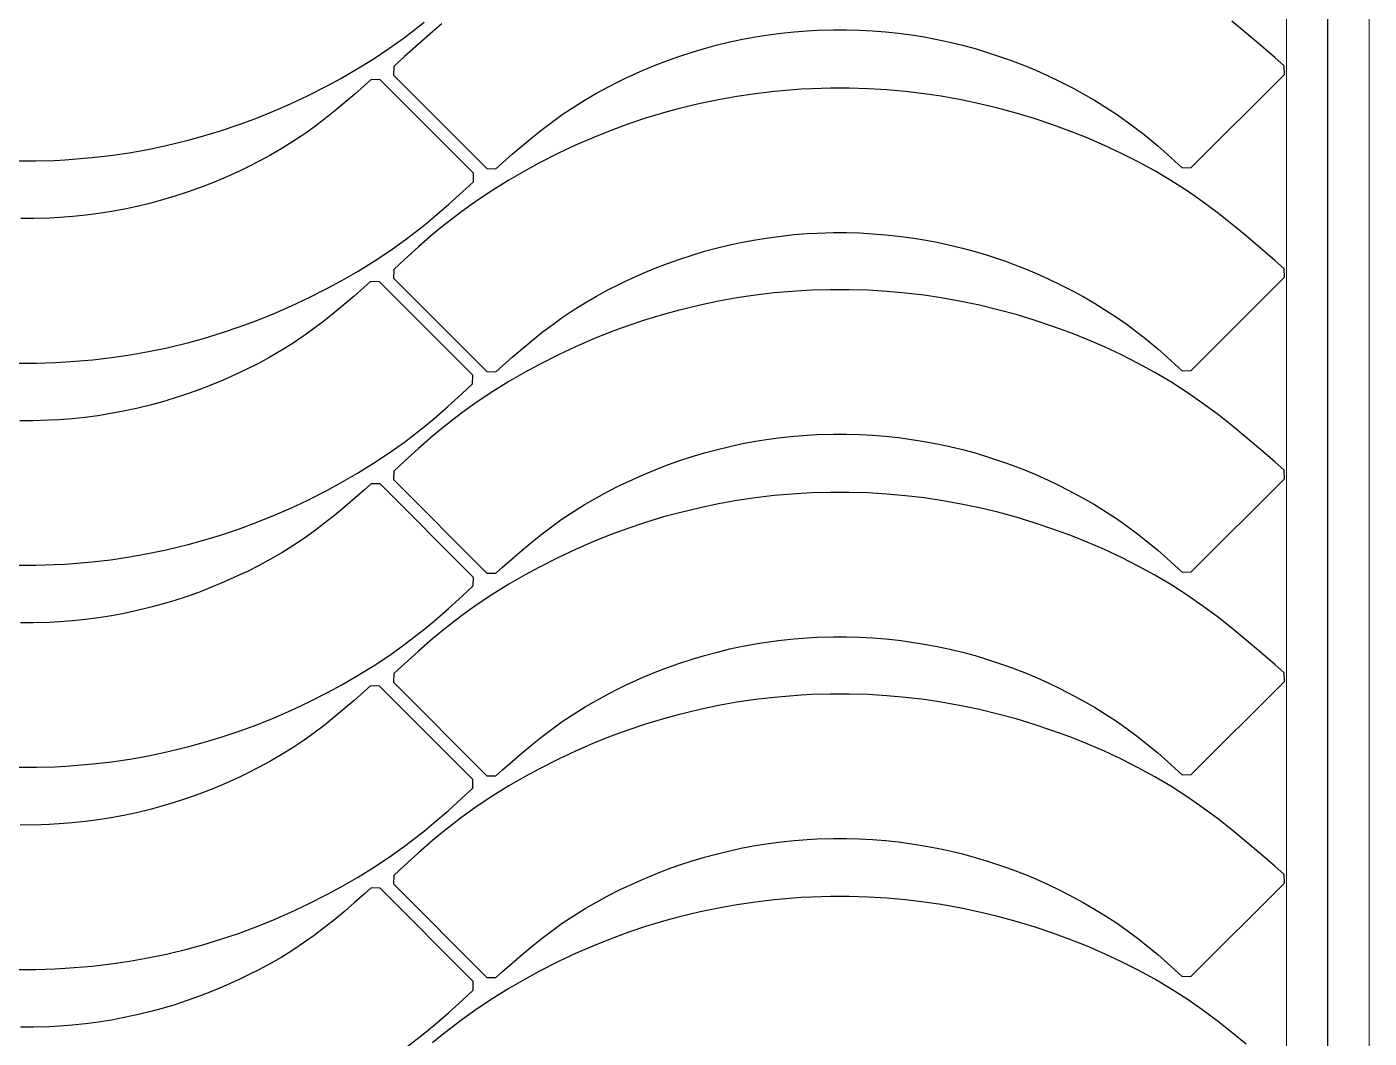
# Model space of a CAD drawing. Header units: millimetres. Extents: x -10628 to 24720, y -21829 to 4032.
# Drawn here: x 7298 to 7949, y 67 to 557 of the extents above; entities that cross this region are included whole.
import ezdxf
from ezdxf.enums import TextEntityAlignment as Align
from ezdxf.lldxf.tags import DXFTag

# ---------------------------------------------------------------- set-up
doc = ezdxf.new("R2010")
doc.units = ezdxf.units.MM
doc.layers.add('layer khung van cnc', color=7, linetype='Continuous', lineweight=25, true_color=0xfbf59b)
doc.layers.add('layer mau', color=7, linetype='Continuous')
doc.styles.add('Text Dim', font='arial.ttf')
tags = doc.linetypes.add('KVVIENMAY', pattern='A,46.311228,-10.280676,["KV VIỀN MÁY",Text Dim,S=10.028098,R=0,X=0,Y=-4.346144],-100.988212', length=157.580116).pattern_tags.tags
tags[6] = DXFTag(74, 10)

# ---------------------------------------------------------------- blocks, each defined once
blk = doc.blocks.new('khung van cnc')
at = {"lineweight": 5}
blk.add_lwpolyline([(-193, -99.44), (-193, 2370.56), (-223, 2400.56), (-1463, 2400.56), (-1493, 2370.56), (-1493, -99.44)], close=True, dxfattribs=at)
at = {"color": 1, "linetype": 'KVVIENMAY'}
blk.add_lwpolyline([(-511.88, -84.44), (-213, -84.44), (-213, 2370.56), (-228, 2385.56), (-1458.01, 2385.56), (-1473, 2370.56), (-1473, -84.44), (-1172.83, -84.44)], dxfattribs=at)
at = {"lineweight": 5}
blk.add_lwpolyline([(-513.55, -69.44), (-233, -69.44), (-233, 2370.56), (-1453, 2370.56), (-1453, -69.44), (-1173, -69.44)], dxfattribs=at)
at = {"layer": 'layer mau'}
for tag, p in [('ÁGF', (-518, -155.91)), ('TENFILE', (-518, -268.86)), ('TENFILE', (-518, -381.81)), ('TENFILE', (-518, -494.76))]:
    blk.add_attdef(tag, text='', height=30, dxfattribs=at).set_placement(p, align=Align.MIDDLE_CENTER)

msp = doc.modelspace()

# ---------------------------------------------------------------- linework, layer by layer
for p, q in [((7889.42, 554.4), (7882.387, 560.178)), ((7481.138, 552.127), (7490.86, 559.646)), ((7494.862, 555.04), (7487.998, 549.074)), ((7499.402, 558.806), (7494.862, 555.04)), ((7651.456, 552.567), (7657.704, 553.558)), ((7657.704, 553.558), (7663.975, 554.383)), ((7663.975, 554.383), (7670.267, 555.042)), ((7670.267, 555.042), (7676.573, 555.535)), ((7676.573, 555.535), (7681.435, 555.801)), ((7681.435, 555.801), (7689.212, 556.022)), ((7689.212, 556.022), (7695.535, 556.016)), ((7695.535, 556.016), (7701.856, 555.844)), ((7701.856, 555.844), (7708.17, 555.506)), ((7708.17, 555.506), (7714.472, 555.003)), ((7714.472, 555.003), (7720.76, 554.334)), ((7720.76, 554.334), (7728.275, 553.313)), ((7728.275, 553.313), (7733.273, 552.5)), ((7896.368, 548.502), (7889.42, 554.4)), ((7466.132, 541.808), (7473.721, 546.848)), ((7473.721, 546.848), (7481.138, 552.127)), ((7487.998, 549.074), (7481.247, 542.972)), ((7620.751, 545.149), (7626.807, 546.959)), ((7626.807, 546.959), (7632.365, 548.467)), ((7632.365, 548.467), (7639.054, 550.092)), ((7639.054, 550.092), (7645.238, 551.412)), ((7645.238, 551.412), (7651.456, 552.567)), ((7733.273, 552.5), (7739.489, 551.336)), ((7739.489, 551.336), (7745.673, 550.009)), ((7745.673, 550.009), (7751.819, 548.519)), ((7751.819, 548.519), (7757.923, 546.868)), ((7757.923, 546.868), (7763.98, 545.056)), ((7903.258, 542.524), (7896.368, 548.502)), ((7458.383, 537.005), (7466.132, 541.808)), ((7481.247, 542.972), (7476.042, 538.138)), ((7602.892, 538.782), (7608.791, 541.057)), ((7608.791, 541.057), (7614.745, 543.181)), ((7614.745, 543.181), (7620.751, 545.149)), ((7763.98, 545.056), (7772.703, 542.133)), ((7772.703, 542.133), (7775.933, 540.954)), ((7775.933, 540.954), (7781.821, 538.666)), ((7907.865, 538.484), (7903.258, 542.524)), ((7450.49, 532.435), (7458.383, 537.005)), ((7476.042, 538.138), (7475.964, 533.974)), ((7475.964, 533.974), (7521.189, 488.687)), ((7588.829, 532.647), (7597.051, 536.356)), ((7597.051, 536.356), (7602.892, 538.782)), ((7781.821, 538.666), (7787.647, 536.225)), ((7787.647, 536.225), (7793.41, 533.634)), ((7862.744, 489.194), (7907.997, 534.387)), ((7907.997, 534.387), (7907.865, 538.484)), ((7434.322, 523.984), (7443.858, 528.827)), ((7443.858, 528.827), (7450.49, 532.435)), ((7461.951, 529.015), (7457.188, 524.849)), ((7465.172, 531.908), (7461.951, 529.015)), ((7469.524, 531.79), (7465.172, 531.908)), ((7514.749, 486.503), (7469.524, 531.79)), ((7574.346, 525.199), (7579.909, 528.21)), ((7579.909, 528.21), (7585.555, 531.07)), ((7585.555, 531.07), (7588.829, 532.647)), ((7678.705, 527.4), (7673.58, 527.134)), ((7687.818, 527.662), (7678.705, 527.4)), ((7696.935, 527.658), (7687.818, 527.662)), ((7706.048, 527.387), (7696.935, 527.658)), ((7715.147, 526.847), (7706.048, 527.387)), ((7793.41, 533.634), (7799.105, 530.895)), ((7799.105, 530.895), (7806.079, 527.297)), ((7806.079, 527.297), (7810.289, 524.989)), ((7426.066, 520.107), (7434.322, 523.984)), ((7452.388, 520.732), (7447.533, 516.691)), ((7457.188, 524.849), (7452.388, 520.732)), ((7563.51, 518.703), (7568.876, 522.032)), ((7568.876, 522.032), (7574.346, 525.199)), ((7633.495, 522.093), (7624.578, 520.237)), ((7642.465, 523.686), (7633.495, 522.093)), ((7651.478, 525.013), (7642.465, 523.686)), ((7660.528, 526.074), (7651.478, 525.013)), ((7673.58, 527.134), (7660.528, 526.074)), ((7724.226, 526.039), (7715.147, 526.847)), ((7733.274, 524.963), (7724.226, 526.039)), ((7741.425, 523.758), (7733.274, 524.963)), ((7751.245, 522.004), (7741.425, 523.758)), ((7760.155, 520.125), (7751.245, 522.004)), ((7810.289, 524.989), (7815.767, 521.823)), ((7815.767, 521.823), (7821.158, 518.512)), ((7409.245, 513.068), (7417.705, 516.466)), ((7417.705, 516.466), (7426.066, 520.107)), ((7447.533, 516.691), (7442.605, 512.75)), ((7553.128, 511.542), (7557.799, 514.89)), ((7557.799, 514.89), (7563.51, 518.703)), ((7606.927, 515.731), (7598.208, 513.086)), ((7613.935, 517.654), (7606.927, 515.731)), ((7624.578, 520.237), (7613.935, 517.654)), ((7769.007, 517.987), (7760.155, 520.125)), ((7777.796, 515.593), (7769.007, 517.987)), ((7786.518, 512.949), (7777.796, 515.593)), ((7821.158, 518.512), (7826.453, 515.055)), ((7826.453, 515.055), (7831.642, 511.447)), ((7392.054, 507.017), (7400.693, 509.917)), ((7400.693, 509.917), (7409.245, 513.068)), ((7437.585, 508.935), (7432.914, 505.588)), ((7442.605, 512.75), (7437.585, 508.935)), ((7543.18, 503.786), (7548.108, 507.727)), ((7548.108, 507.727), (7553.128, 511.542)), ((7589.569, 510.186), (7581.016, 507.035)), ((7598.208, 513.086), (7589.569, 510.186)), ((7795.166, 510.058), (7786.518, 512.949)), ((7804.322, 506.701), (7795.166, 510.058)), ((7831.642, 511.447), (7836.717, 507.688)), ((7836.717, 507.688), (7839.942, 505.167)), ((7365.684, 499.866), (7376.327, 502.449)), ((7376.327, 502.449), (7383.335, 504.372)), ((7383.335, 504.372), (7392.054, 507.017)), ((7427.203, 501.774), (7421.837, 498.445)), ((7432.914, 505.588), (7427.203, 501.774)), ((7538.325, 499.745), (7543.18, 503.786)), ((7572.556, 503.636), (7564.195, 499.996)), ((7581.016, 507.035), (7572.556, 503.636)), ((7812.22, 503.553), (7804.322, 506.701)), ((7820.606, 499.939), (7812.22, 503.553)), ((7839.942, 505.167), (7846.502, 499.716)), ((7329.734, 494.029), (7338.784, 495.09)), ((7338.784, 495.09), (7347.797, 496.417)), ((7347.797, 496.417), (7356.766, 498.01)), ((7356.766, 498.01), (7365.684, 499.866)), ((7416.367, 495.278), (7410.804, 492.267)), ((7421.837, 498.445), (7416.367, 495.278)), ((7528.762, 491.462), (7533.525, 495.629)), ((7533.525, 495.629), (7538.325, 499.745)), ((7555.94, 496.119), (7546.404, 491.276)), ((7564.195, 499.996), (7555.94, 496.119)), ((7828.877, 496.078), (7820.606, 499.939)), ((7837.017, 491.963), (7828.877, 496.078)), ((7846.502, 499.716), (7851.247, 495.551)), ((7851.247, 495.551), (7858.396, 489.087)), ((7293.327, 492.445), (7302.444, 492.441)), ((7302.444, 492.441), (7311.556, 492.703)), ((7311.556, 492.703), (7316.682, 492.969)), ((7316.682, 492.969), (7329.734, 494.029)), ((7405.158, 489.407), (7401.884, 487.831)), ((7410.804, 492.267), (7405.158, 489.407)), ((7521.189, 488.687), (7525.541, 488.569)), ((7525.541, 488.569), (7528.762, 491.462)), ((7546.404, 491.276), (7539.772, 487.668)), ((7845.01, 487.589), (7837.017, 491.963)), ((7858.396, 489.087), (7862.744, 489.194)), ((7387.821, 481.696), (7381.922, 479.42)), ((7393.662, 484.121), (7387.821, 481.696)), ((7401.884, 487.831), (7393.662, 484.121)), ((7509.467, 477.505), (7514.671, 482.339)), ((7514.671, 482.339), (7514.749, 486.503)), ((7531.878, 483.098), (7524.13, 478.295)), ((7539.772, 487.668), (7531.878, 483.098)), ((7852.84, 482.951), (7845.01, 487.589)), ((7861.212, 477.559), (7852.84, 482.951)), ((7369.962, 475.328), (7363.906, 473.519)), ((7375.968, 477.297), (7369.962, 475.328)), ((7381.922, 479.42), (7375.968, 477.297)), ((7502.715, 471.404), (7509.467, 477.505)), ((7524.13, 478.295), (7516.541, 473.255)), ((7867.951, 472.864), (7861.212, 477.559)), ((7345.475, 469.065), (7339.257, 467.91)), ((7351.659, 470.386), (7345.475, 469.065)), ((7358.348, 472.01), (7351.659, 470.386)), ((7363.906, 473.519), (7358.348, 472.01)), ((7495.851, 465.438), (7502.715, 471.404)), ((7516.541, 473.255), (7509.124, 467.976)), ((7875.24, 467.446), (7867.951, 472.864)), ((7301.501, 464.455), (7295.178, 464.461)), ((7309.278, 464.676), (7301.501, 464.455)), ((7314.14, 464.942), (7309.278, 464.676)), ((7320.446, 465.436), (7314.14, 464.942)), ((7326.738, 466.095), (7320.446, 465.436)), ((7333.01, 466.92), (7326.738, 466.095)), ((7339.257, 467.91), (7333.01, 466.92)), ((7491.311, 461.671), (7495.851, 465.438)), ((7509.124, 467.976), (7499.402, 460.457)), ((7882.387, 461.828), (7875.24, 467.446)), ((7481.589, 454.152), (7491.311, 461.671)), ((7494.862, 456.691), (7487.998, 450.724)), ((7499.402, 460.457), (7494.862, 456.691)), ((7657.704, 455.208), (7663.975, 456.033)), ((7663.975, 456.033), (7670.267, 456.693)), ((7670.267, 456.693), (7676.573, 457.186)), ((7676.573, 457.186), (7681.435, 457.452)), ((7681.435, 457.452), (7689.212, 457.673)), ((7689.212, 457.673), (7695.535, 457.667)), ((7695.535, 457.667), (7701.856, 457.495)), ((7701.856, 457.495), (7708.17, 457.157)), ((7708.17, 457.157), (7714.472, 456.654)), ((7714.472, 456.654), (7720.76, 455.985)), ((7720.76, 455.985), (7728.275, 454.964)), ((7889.42, 456.05), (7882.387, 461.828)), ((7896.368, 450.153), (7889.42, 456.05)), ((7474.173, 448.873), (7481.589, 454.152)), ((7487.998, 450.724), (7481.247, 444.623)), ((7626.807, 448.61), (7632.365, 450.118)), ((7632.365, 450.118), (7639.054, 451.743)), ((7639.054, 451.743), (7645.238, 453.063)), ((7645.238, 453.063), (7651.456, 454.218)), ((7651.456, 454.218), (7657.704, 455.208)), ((7728.275, 454.964), (7733.273, 454.151)), ((7733.273, 454.151), (7739.489, 452.987)), ((7739.489, 452.987), (7745.673, 451.66)), ((7745.673, 451.66), (7751.819, 450.17)), ((7751.819, 450.17), (7757.923, 448.519)), ((7903.258, 444.175), (7896.368, 450.153)), ((7458.835, 439.03), (7466.583, 443.833)), ((7466.583, 443.833), (7474.173, 448.873)), ((7481.247, 444.623), (7476.042, 439.789)), ((7602.892, 440.432), (7608.791, 442.708)), ((7608.791, 442.708), (7614.745, 444.832)), ((7614.745, 444.832), (7620.751, 446.8)), ((7620.751, 446.8), (7626.807, 448.61)), ((7757.923, 448.519), (7763.98, 446.707)), ((7763.98, 446.707), (7772.703, 443.784)), ((7772.703, 443.784), (7775.933, 442.604)), ((7775.933, 442.604), (7781.821, 440.317)), ((7907.865, 440.135), (7903.258, 444.175)), ((7450.941, 434.46), (7458.835, 439.03)), ((7476.042, 439.789), (7475.964, 435.625)), ((7588.829, 434.297), (7597.051, 438.007)), ((7597.051, 438.007), (7602.892, 440.432)), ((7781.821, 440.317), (7787.647, 437.876)), ((7787.647, 437.876), (7793.41, 435.285)), ((7907.997, 436.037), (7907.865, 440.135)), ((7434.773, 426.009), (7444.309, 430.852)), ((7444.309, 430.852), (7450.941, 434.46)), ((7461.579, 431.039), (7456.815, 426.873)), ((7464.8, 433.932), (7461.579, 431.039)), ((7469.151, 433.814), (7464.8, 433.932)), ((7514.376, 388.527), (7469.151, 433.814)), ((7475.964, 435.625), (7521.189, 390.338)), ((7574.346, 426.85), (7579.909, 429.861)), ((7579.909, 429.861), (7585.555, 432.721)), ((7585.555, 432.721), (7588.829, 434.297)), ((7678.705, 429.733), (7673.58, 429.467)), ((7687.818, 429.996), (7678.705, 429.733)), ((7696.935, 429.991), (7687.818, 429.996)), ((7706.048, 429.72), (7696.935, 429.991)), ((7715.147, 429.18), (7706.048, 429.72)), ((7793.41, 435.285), (7799.105, 432.546)), ((7799.105, 432.546), (7806.079, 428.947)), ((7862.744, 390.845), (7907.997, 436.037)), ((7426.518, 422.132), (7434.773, 426.009)), ((7456.815, 426.873), (7452.015, 422.756)), ((7563.51, 420.354), (7568.876, 423.683)), ((7568.876, 423.683), (7574.346, 426.85)), ((7633.495, 424.427), (7624.578, 422.57)), ((7642.465, 426.019), (7633.495, 424.427)), ((7651.478, 427.346), (7642.465, 426.019)), ((7660.528, 428.407), (7651.478, 427.346)), ((7673.58, 429.467), (7660.528, 428.407)), ((7724.226, 428.372), (7715.147, 429.18)), ((7733.274, 427.296), (7724.226, 428.372)), ((7741.425, 426.091), (7733.274, 427.296)), ((7751.245, 424.337), (7741.425, 426.091)), ((7760.155, 422.459), (7751.245, 424.337)), ((7806.079, 428.947), (7810.289, 426.639)), ((7810.289, 426.639), (7815.767, 423.474)), ((7815.767, 423.474), (7821.158, 420.163)), ((7409.697, 415.094), (7418.157, 418.492)), ((7418.157, 418.492), (7426.518, 422.132)), ((7447.16, 418.715), (7442.232, 414.774)), ((7452.015, 422.756), (7447.16, 418.715)), ((7553.128, 413.193), (7557.799, 416.54)), ((7557.799, 416.54), (7563.51, 420.354)), ((7606.927, 418.064), (7598.208, 415.419)), ((7613.935, 419.987), (7606.927, 418.064)), ((7624.578, 422.57), (7613.935, 419.987)), ((7769.007, 420.32), (7760.155, 422.459)), ((7777.796, 417.927), (7769.007, 420.32)), ((7786.518, 415.282), (7777.796, 417.927)), ((7821.158, 420.163), (7826.453, 416.706)), ((7826.453, 416.706), (7831.642, 413.098)), ((7392.505, 409.042), (7401.144, 411.942)), ((7401.144, 411.942), (7409.697, 415.094)), ((7437.212, 410.959), (7432.541, 407.612)), ((7442.232, 414.774), (7437.212, 410.959)), ((7548.108, 409.378), (7553.128, 413.193)), ((7589.569, 412.519), (7581.016, 409.368)), ((7598.208, 415.419), (7589.569, 412.519)), ((7795.166, 412.391), (7786.518, 415.282)), ((7804.322, 409.034), (7795.166, 412.391)), ((7831.642, 413.098), (7836.717, 409.338)), ((7366.135, 401.892), (7376.778, 404.474)), ((7376.778, 404.474), (7383.786, 406.397)), ((7383.786, 406.397), (7392.505, 409.042)), ((7426.831, 403.798), (7421.464, 400.469)), ((7432.541, 407.612), (7426.831, 403.798)), ((7538.325, 401.396), (7543.18, 405.437)), ((7543.18, 405.437), (7548.108, 409.378)), ((7572.556, 405.97), (7564.195, 402.329)), ((7581.016, 409.368), (7572.556, 405.97)), ((7812.22, 405.886), (7804.322, 409.034)), ((7820.606, 402.273), (7812.22, 405.886)), ((7836.717, 409.338), (7839.942, 406.818)), ((7839.942, 406.818), (7846.502, 401.367)), ((7330.186, 396.054), (7339.235, 397.116)), ((7339.235, 397.116), (7348.248, 398.443)), ((7348.248, 398.443), (7357.218, 400.035)), ((7357.218, 400.035), (7366.135, 401.892)), ((7415.994, 397.302), (7410.431, 394.291)), ((7421.464, 400.469), (7415.994, 397.302)), ((7528.762, 393.113), (7533.525, 397.28)), ((7533.525, 397.28), (7538.325, 401.396)), ((7555.94, 398.452), (7546.404, 393.609)), ((7564.195, 402.329), (7555.94, 398.452)), ((7828.877, 398.411), (7820.606, 402.273)), ((7837.017, 394.296), (7828.877, 398.411)), ((7846.502, 401.367), (7851.247, 397.202)), ((7851.247, 397.202), (7858.396, 390.737)), ((7293.778, 394.47), (7302.895, 394.466)), ((7302.895, 394.466), (7312.008, 394.729)), ((7312.008, 394.729), (7317.133, 394.994)), ((7317.133, 394.994), (7330.186, 396.054)), ((7404.786, 391.431), (7401.511, 389.855)), ((7410.431, 394.291), (7404.786, 391.431)), ((7525.541, 390.22), (7528.762, 393.113)), ((7546.404, 393.609), (7539.772, 390.001)), ((7845.01, 389.922), (7837.017, 394.296)), ((7858.396, 390.737), (7862.744, 390.845)), ((7393.289, 386.145), (7387.448, 383.72)), ((7401.511, 389.855), (7393.289, 386.145)), ((7509.094, 379.529), (7514.298, 384.363)), ((7514.298, 384.363), (7514.376, 388.527)), ((7521.189, 390.338), (7525.541, 390.22)), ((7531.878, 385.431), (7524.13, 380.628)), ((7539.772, 390.001), (7531.878, 385.431)), ((7852.84, 385.284), (7845.01, 389.922)), ((7861.212, 379.892), (7852.84, 385.284)), ((7375.596, 379.321), (7369.589, 377.352)), ((7381.55, 381.444), (7375.596, 379.321)), ((7387.448, 383.72), (7381.55, 381.444)), ((7502.343, 373.428), (7509.094, 379.529)), ((7524.13, 380.628), (7516.541, 375.588)), ((7867.951, 375.197), (7861.212, 379.892)), ((7345.102, 371.089), (7338.884, 369.934)), ((7351.286, 372.409), (7345.102, 371.089)), ((7357.975, 374.034), (7351.286, 372.409)), ((7363.534, 375.543), (7357.975, 374.034)), ((7369.589, 377.352), (7363.534, 375.543)), ((7495.479, 367.462), (7502.343, 373.428)), ((7516.541, 375.588), (7509.124, 370.309)), ((7875.24, 369.779), (7867.951, 375.197)), ((7301.129, 366.479), (7294.805, 366.485)), ((7308.905, 366.7), (7301.129, 366.479)), ((7313.767, 366.966), (7308.905, 366.7)), ((7320.074, 367.46), (7313.767, 366.966)), ((7326.365, 368.119), (7320.074, 367.46)), ((7332.637, 368.944), (7326.365, 368.119)), ((7338.884, 369.934), (7332.637, 368.944)), ((7490.938, 363.695), (7495.479, 367.462)), ((7509.124, 370.309), (7499.402, 362.79)), ((7882.387, 364.161), (7875.24, 369.779)), ((7481.217, 356.176), (7490.938, 363.695)), ((7494.862, 359.024), (7487.998, 353.057)), ((7499.402, 362.79), (7494.862, 359.024)), ((7657.704, 357.542), (7663.975, 358.366)), ((7663.975, 358.366), (7670.267, 359.026)), ((7670.267, 359.026), (7676.573, 359.519)), ((7676.573, 359.519), (7681.435, 359.785)), ((7681.435, 359.785), (7689.212, 360.006)), ((7689.212, 360.006), (7695.535, 360)), ((7695.535, 360), (7701.856, 359.828)), ((7701.856, 359.828), (7708.17, 359.49)), ((7708.17, 359.49), (7714.472, 358.987)), ((7714.472, 358.987), (7720.76, 358.318)), ((7720.76, 358.318), (7728.275, 357.297)), ((7889.42, 358.384), (7882.387, 364.161)), ((7896.368, 352.486), (7889.42, 358.384)), ((7473.8, 350.897), (7481.217, 356.176)), ((7487.998, 353.057), (7481.247, 346.956)), ((7626.807, 350.943), (7632.365, 352.451)), ((7632.365, 352.451), (7639.054, 354.076)), ((7639.054, 354.076), (7645.238, 355.396)), ((7645.238, 355.396), (7651.456, 356.551)), ((7651.456, 356.551), (7657.704, 357.542)), ((7728.275, 357.297), (7733.273, 356.484)), ((7733.273, 356.484), (7739.489, 355.32)), ((7739.489, 355.32), (7745.673, 353.993)), ((7745.673, 353.993), (7751.819, 352.503)), ((7751.819, 352.503), (7757.923, 350.852)), ((7903.258, 346.508), (7896.368, 352.486)), ((7458.462, 341.054), (7466.21, 345.857)), ((7466.21, 345.857), (7473.8, 350.897)), ((7481.247, 346.956), (7476.042, 342.122)), ((7602.892, 342.765), (7608.791, 345.041)), ((7608.791, 345.041), (7614.745, 347.165)), ((7614.745, 347.165), (7620.751, 349.133)), ((7620.751, 349.133), (7626.807, 350.943)), ((7757.923, 350.852), (7763.98, 349.04)), ((7763.98, 349.04), (7772.703, 346.117)), ((7772.703, 346.117), (7775.933, 344.938)), ((7907.865, 342.468), (7903.258, 346.508)), ((7450.569, 336.484), (7458.462, 341.054)), ((7476.042, 342.122), (7475.964, 337.958)), ((7588.829, 336.63), (7597.051, 340.34)), ((7597.051, 340.34), (7602.892, 342.765)), ((7775.933, 344.938), (7781.821, 342.65)), ((7781.821, 342.65), (7787.647, 340.209)), ((7787.647, 340.209), (7793.41, 337.618)), ((7907.997, 338.37), (7907.865, 342.468)), ((7434.401, 328.033), (7443.937, 332.876)), ((7443.937, 332.876), (7450.569, 336.484)), ((7461.886, 333.064), (7457.123, 328.898)), ((7465.107, 335.957), (7461.886, 333.064)), ((7469.459, 335.839), (7465.107, 335.957)), ((7514.684, 290.552), (7469.459, 335.839)), ((7475.964, 337.958), (7521.189, 292.671)), ((7574.346, 329.183), (7579.909, 332.194)), ((7579.909, 332.194), (7585.555, 335.054)), ((7585.555, 335.054), (7588.829, 336.63)), ((7793.41, 337.618), (7799.105, 334.879)), ((7799.105, 334.879), (7806.079, 331.28)), ((7862.744, 293.178), (7907.997, 338.37)), ((7426.145, 324.156), (7434.401, 328.033)), ((7457.123, 328.898), (7452.323, 324.781)), ((7563.51, 322.687), (7568.876, 326.016)), ((7568.876, 326.016), (7574.346, 329.183)), ((7633.495, 326.196), (7624.578, 324.34)), ((7642.465, 327.788), (7633.495, 326.196)), ((7651.478, 329.116), (7642.465, 327.788)), ((7660.528, 330.177), (7651.478, 329.116)), ((7673.58, 331.237), (7660.528, 330.177)), ((7678.705, 331.502), (7673.58, 331.237)), ((7687.818, 331.765), (7678.705, 331.502)), ((7696.935, 331.761), (7687.818, 331.765)), ((7706.048, 331.49), (7696.935, 331.761)), ((7715.147, 330.95), (7706.048, 331.49)), ((7724.226, 330.142), (7715.147, 330.95)), ((7733.274, 329.066), (7724.226, 330.142)), ((7741.425, 327.861), (7733.274, 329.066)), ((7751.245, 326.107), (7741.425, 327.861)), ((7760.155, 324.228), (7751.245, 326.107)), ((7806.079, 331.28), (7810.289, 328.973)), ((7810.289, 328.973), (7815.767, 325.807)), ((7815.767, 325.807), (7821.158, 322.496)), ((7409.324, 317.118), (7417.784, 320.516)), ((7417.784, 320.516), (7426.145, 324.156)), ((7447.468, 320.74), (7442.54, 316.799)), ((7452.323, 324.781), (7447.468, 320.74)), ((7557.799, 318.874), (7563.51, 322.687)), ((7606.927, 319.834), (7598.208, 317.189)), ((7613.935, 321.757), (7606.927, 319.834)), ((7624.578, 324.34), (7613.935, 321.757)), ((7769.007, 322.09), (7760.155, 324.228)), ((7777.796, 319.696), (7769.007, 322.09)), ((7786.518, 317.052), (7777.796, 319.696)), ((7821.158, 322.496), (7826.453, 319.039)), ((7826.453, 319.039), (7831.642, 315.431)), ((7392.132, 311.066), (7400.771, 313.966)), ((7400.771, 313.966), (7409.324, 317.118)), ((7437.52, 312.984), (7432.849, 309.637)), ((7442.54, 316.799), (7437.52, 312.984)), ((7548.108, 311.711), (7553.128, 315.526)), ((7553.128, 315.526), (7557.799, 318.874)), ((7589.569, 314.289), (7581.016, 311.137)), ((7598.208, 317.189), (7589.569, 314.289)), ((7795.166, 314.161), (7786.518, 317.052)), ((7804.322, 310.804), (7795.166, 314.161)), ((7831.642, 315.431), (7836.717, 311.671)), ((7365.763, 303.916), (7376.406, 306.498)), ((7376.406, 306.498), (7383.414, 308.421)), ((7383.414, 308.421), (7392.132, 311.066)), ((7432.849, 309.637), (7427.138, 305.823)), ((7538.325, 303.729), (7543.18, 307.77)), ((7543.18, 307.77), (7548.108, 311.711)), ((7572.556, 307.739), (7564.195, 304.099)), ((7581.016, 311.137), (7572.556, 307.739)), ((7812.22, 307.656), (7804.322, 310.804)), ((7820.606, 304.042), (7812.22, 307.656)), ((7836.717, 311.671), (7839.942, 309.151)), ((7839.942, 309.151), (7846.502, 303.7)), ((7338.862, 299.14), (7347.876, 300.467)), ((7347.876, 300.467), (7356.845, 302.059)), ((7356.845, 302.059), (7365.763, 303.916)), ((7421.772, 302.494), (7416.302, 299.327)), ((7427.138, 305.823), (7421.772, 302.494)), ((7528.762, 295.446), (7533.525, 299.613)), ((7533.525, 299.613), (7538.325, 303.729)), ((7555.94, 300.222), (7546.404, 295.379)), ((7564.195, 304.099), (7555.94, 300.222)), ((7828.877, 300.181), (7820.606, 304.042)), ((7837.017, 296.066), (7828.877, 300.181)), ((7846.502, 303.7), (7851.247, 299.535)), ((7851.247, 299.535), (7858.396, 293.071)), ((7293.405, 296.494), (7302.522, 296.49)), ((7302.522, 296.49), (7311.635, 296.753)), ((7311.635, 296.753), (7316.761, 297.018)), ((7316.761, 297.018), (7329.813, 298.078)), ((7329.813, 298.078), (7338.862, 299.14)), ((7405.094, 293.456), (7401.819, 291.88)), ((7410.739, 296.316), (7405.094, 293.456)), ((7416.302, 299.327), (7410.739, 296.316)), ((7525.541, 292.553), (7528.762, 295.446)), ((7546.404, 295.379), (7539.772, 291.771)), ((7845.01, 291.692), (7837.017, 296.066)), ((7858.396, 293.071), (7862.744, 293.178)), ((7393.597, 288.17), (7387.756, 285.745)), ((7401.819, 291.88), (7393.597, 288.17)), ((7509.402, 281.554), (7514.606, 286.388)), ((7514.606, 286.388), (7514.684, 290.552)), ((7521.189, 292.671), (7525.541, 292.553)), ((7531.878, 287.201), (7524.13, 282.398)), ((7539.772, 291.771), (7531.878, 287.201)), ((7852.84, 287.054), (7845.01, 291.692)), ((7861.212, 281.661), (7852.84, 287.054)), ((7375.903, 281.346), (7369.897, 279.377)), ((7381.857, 283.469), (7375.903, 281.346)), ((7387.756, 285.745), (7381.857, 283.469)), ((7502.65, 275.453), (7509.402, 281.554)), ((7524.13, 282.398), (7516.541, 277.358)), ((7867.951, 276.967), (7861.212, 281.661)), ((7351.594, 274.434), (7345.41, 273.114)), ((7358.283, 276.059), (7351.594, 274.434)), ((7363.841, 277.568), (7358.283, 276.059)), ((7369.897, 279.377), (7363.841, 277.568)), ((7495.786, 269.487), (7502.65, 275.453)), ((7516.541, 277.358), (7509.124, 272.079)), ((7875.24, 271.549), (7867.951, 276.967)), ((7301.436, 268.504), (7295.113, 268.51)), ((7309.213, 268.725), (7301.436, 268.504)), ((7314.075, 268.991), (7309.213, 268.725)), ((7320.381, 269.485), (7314.075, 268.991)), ((7326.673, 270.144), (7320.381, 269.485)), ((7332.945, 270.969), (7326.673, 270.144)), ((7339.192, 271.959), (7332.945, 270.969)), ((7345.41, 273.114), (7339.192, 271.959)), ((7491.246, 265.72), (7495.786, 269.487)), ((7509.124, 272.079), (7499.402, 264.56)), ((7882.387, 265.931), (7875.24, 271.549)), ((7481.524, 258.201), (7491.246, 265.72)), ((7494.862, 260.793), (7487.998, 254.827)), ((7499.402, 264.56), (7494.862, 260.793)), ((7663.975, 260.136), (7670.267, 260.795)), ((7670.267, 260.795), (7676.573, 261.289)), ((7676.573, 261.289), (7681.435, 261.555)), ((7681.435, 261.555), (7689.212, 261.776)), ((7689.212, 261.776), (7695.535, 261.77)), ((7695.535, 261.77), (7701.856, 261.598)), ((7701.856, 261.598), (7708.17, 261.26)), ((7708.17, 261.26), (7714.472, 260.757)), ((7714.472, 260.757), (7720.76, 260.087)), ((7889.42, 260.153), (7882.387, 265.931)), ((7474.108, 252.922), (7481.524, 258.201)), ((7487.998, 254.827), (7481.247, 248.726)), ((7626.807, 252.713), (7632.365, 254.221)), ((7632.365, 254.221), (7639.054, 255.846)), ((7639.054, 255.846), (7645.238, 257.166)), ((7645.238, 257.166), (7651.456, 258.321)), ((7651.456, 258.321), (7657.704, 259.311)), ((7657.704, 259.311), (7663.975, 260.136)), ((7720.76, 260.087), (7728.275, 259.067)), ((7728.275, 259.067), (7733.273, 258.254)), ((7733.273, 258.254), (7739.489, 257.09)), ((7739.489, 257.09), (7745.673, 255.763)), ((7745.673, 255.763), (7751.819, 254.273)), ((7751.819, 254.273), (7757.923, 252.622)), ((7896.368, 254.256), (7889.42, 260.153)), ((7903.258, 248.278), (7896.368, 254.256)), ((7458.77, 243.079), (7466.518, 247.882)), ((7466.518, 247.882), (7474.108, 252.922)), ((7481.247, 248.726), (7476.042, 243.892)), ((7608.791, 246.811), (7614.745, 248.935)), ((7614.745, 248.935), (7620.751, 250.903)), ((7620.751, 250.903), (7626.807, 252.713)), ((7757.923, 252.622), (7763.98, 250.81)), ((7763.98, 250.81), (7772.703, 247.887)), ((7772.703, 247.887), (7775.933, 246.707)), ((7907.865, 244.238), (7903.258, 248.278)), ((7450.876, 238.509), (7458.77, 243.079)), ((7476.042, 243.892), (7475.964, 239.728)), ((7588.829, 238.4), (7597.051, 242.11)), ((7597.051, 242.11), (7602.892, 244.535)), ((7602.892, 244.535), (7608.791, 246.811)), ((7775.933, 246.707), (7781.821, 244.42)), ((7781.821, 244.42), (7787.647, 241.979)), ((7787.647, 241.979), (7793.41, 239.387)), ((7907.997, 240.14), (7907.865, 244.238)), ((7434.708, 230.058), (7444.244, 234.901)), ((7444.244, 234.901), (7450.876, 238.509)), ((7461.632, 235.088), (7456.869, 230.922)), ((7464.853, 237.981), (7461.632, 235.088)), ((7469.205, 237.864), (7464.853, 237.981)), ((7514.43, 192.577), (7469.205, 237.864)), ((7475.964, 239.728), (7521.189, 194.441)), ((7579.909, 233.964), (7585.555, 236.824)), ((7585.555, 236.824), (7588.829, 238.4)), ((7793.41, 239.387), (7799.105, 236.649)), ((7799.105, 236.649), (7806.079, 233.05)), ((7862.744, 194.948), (7907.997, 240.14)), ((7426.453, 226.181), (7434.708, 230.058)), ((7456.869, 230.922), (7452.069, 226.805)), ((7568.876, 227.786), (7574.346, 230.953)), ((7574.346, 230.953), (7579.909, 233.964)), ((7633.495, 228.431), (7624.578, 226.574)), ((7642.465, 230.023), (7633.495, 228.431)), ((7651.478, 231.35), (7642.465, 230.023)), ((7660.528, 232.412), (7651.478, 231.35)), ((7673.58, 233.472), (7660.528, 232.412)), ((7678.705, 233.737), (7673.58, 233.472)), ((7687.818, 234), (7678.705, 233.737)), ((7696.935, 233.996), (7687.818, 234)), ((7706.048, 233.724), (7696.935, 233.996)), ((7715.147, 233.185), (7706.048, 233.724)), ((7724.226, 232.377), (7715.147, 233.185)), ((7733.274, 231.301), (7724.226, 232.377)), ((7741.425, 230.095), (7733.274, 231.301)), ((7751.245, 228.341), (7741.425, 230.095)), ((7760.155, 226.463), (7751.245, 228.341)), ((7806.079, 233.05), (7810.289, 230.742)), ((7810.289, 230.742), (7815.767, 227.577)), ((7409.632, 219.143), (7418.092, 222.541)), ((7418.092, 222.541), (7426.453, 226.181)), ((7447.214, 222.764), (7442.286, 218.824)), ((7452.069, 226.805), (7447.214, 222.764)), ((7557.799, 220.643), (7563.51, 224.457)), ((7563.51, 224.457), (7568.876, 227.786)), ((7606.927, 222.069), (7598.208, 219.424)), ((7613.935, 223.992), (7606.927, 222.069)), ((7624.578, 226.574), (7613.935, 223.992)), ((7769.007, 224.325), (7760.155, 226.463)), ((7777.796, 221.931), (7769.007, 224.325)), ((7786.518, 219.287), (7777.796, 221.931)), ((7815.767, 227.577), (7821.158, 224.266)), ((7821.158, 224.266), (7826.453, 220.808)), ((7392.44, 213.091), (7401.079, 215.991)), ((7401.079, 215.991), (7409.632, 219.143)), ((7437.266, 215.008), (7432.595, 211.661)), ((7442.286, 218.824), (7437.266, 215.008)), ((7548.108, 213.481), (7553.128, 217.296)), ((7553.128, 217.296), (7557.799, 220.643)), ((7589.569, 216.524), (7581.016, 213.372)), ((7598.208, 219.424), (7589.569, 216.524)), ((7795.166, 216.396), (7786.518, 219.287)), ((7804.322, 213.038), (7795.166, 216.396)), ((7826.453, 220.808), (7831.642, 217.201)), ((7831.642, 217.201), (7836.717, 213.441)), ((7366.07, 205.941), (7376.713, 208.523)), ((7376.713, 208.523), (7383.721, 210.446)), ((7383.721, 210.446), (7392.44, 213.091)), ((7432.595, 211.661), (7426.884, 207.847)), ((7538.325, 205.499), (7543.18, 209.54)), ((7543.18, 209.54), (7548.108, 213.481)), ((7572.556, 209.974), (7564.195, 206.334)), ((7581.016, 213.372), (7572.556, 209.974)), ((7812.22, 209.891), (7804.322, 213.038)), ((7820.606, 206.277), (7812.22, 209.891)), ((7836.717, 213.441), (7839.942, 210.92)), ((7839.942, 210.92), (7846.502, 205.47)), ((7339.17, 201.165), (7348.183, 202.492)), ((7348.183, 202.492), (7357.153, 204.084)), ((7357.153, 204.084), (7366.07, 205.941)), ((7421.518, 204.518), (7416.048, 201.351)), ((7426.884, 207.847), (7421.518, 204.518)), ((7533.525, 201.383), (7538.325, 205.499)), ((7555.94, 202.456), (7546.404, 197.614)), ((7564.195, 206.334), (7555.94, 202.456)), ((7828.877, 202.416), (7820.606, 206.277)), ((7837.017, 198.301), (7828.877, 202.416)), ((7846.502, 205.47), (7851.247, 201.305)), ((7293.713, 198.519), (7302.83, 198.515)), ((7302.83, 198.515), (7311.943, 198.778)), ((7311.943, 198.778), (7317.068, 199.043)), ((7317.068, 199.043), (7330.121, 200.103)), ((7330.121, 200.103), (7339.17, 201.165)), ((7404.84, 195.48), (7401.565, 193.904)), ((7410.485, 198.341), (7404.84, 195.48)), ((7416.048, 201.351), (7410.485, 198.341)), ((7525.541, 194.323), (7528.762, 197.216)), ((7528.762, 197.216), (7533.525, 201.383)), ((7546.404, 197.614), (7539.772, 194.006)), ((7845.01, 193.927), (7837.017, 198.301)), ((7851.247, 201.305), (7858.396, 194.84)), ((7393.343, 190.194), (7387.502, 187.769)), ((7401.565, 193.904), (7393.343, 190.194)), ((7514.352, 188.412), (7514.43, 192.577)), ((7521.189, 194.441), (7525.541, 194.323)), ((7531.878, 189.436), (7524.13, 184.633)), ((7539.772, 194.006), (7531.878, 189.436)), ((7852.84, 189.288), (7845.01, 193.927)), ((7861.212, 183.896), (7852.84, 189.288)), ((7858.396, 194.84), (7862.744, 194.948)), ((7375.649, 183.37), (7369.643, 181.402)), ((7381.603, 185.493), (7375.649, 183.37)), ((7387.502, 187.769), (7381.603, 185.493)), ((7502.396, 177.477), (7509.148, 183.578)), ((7509.148, 183.578), (7514.352, 188.412)), ((7524.13, 184.633), (7516.541, 179.593)), ((7867.951, 179.202), (7861.212, 183.896)), ((7351.34, 176.459), (7345.156, 175.138)), ((7358.029, 178.083), (7351.34, 176.459)), ((7363.587, 179.592), (7358.029, 178.083)), ((7369.643, 181.402), (7363.587, 179.592)), ((7495.532, 171.511), (7502.396, 177.477)), ((7516.541, 179.593), (7509.124, 174.314)), ((7875.24, 173.784), (7867.951, 179.202)), ((7301.182, 170.528), (7294.859, 170.534)), ((7308.959, 170.749), (7301.182, 170.528)), ((7313.821, 171.016), (7308.959, 170.749)), ((7320.127, 171.509), (7313.821, 171.016)), ((7326.419, 172.168), (7320.127, 171.509)), ((7332.691, 172.993), (7326.419, 172.168)), ((7338.938, 173.983), (7332.691, 172.993)), ((7345.156, 175.138), (7338.938, 173.983)), ((7490.992, 167.744), (7495.532, 171.511)), ((7509.124, 174.314), (7499.402, 166.795)), ((7882.387, 168.166), (7875.24, 173.784)), ((7481.27, 160.225), (7490.992, 167.744)), ((7494.862, 163.028), (7487.998, 157.062)), ((7499.402, 166.795), (7494.862, 163.028)), ((7663.975, 162.371), (7670.267, 163.03)), ((7670.267, 163.03), (7676.573, 163.524)), ((7676.573, 163.524), (7681.435, 163.79)), ((7681.435, 163.79), (7689.212, 164.011)), ((7689.212, 164.011), (7695.535, 164.005)), ((7695.535, 164.005), (7701.856, 163.833)), ((7701.856, 163.833), (7708.17, 163.495)), ((7708.17, 163.495), (7714.472, 162.991)), ((7714.472, 162.991), (7720.76, 162.322)), ((7889.42, 162.388), (7882.387, 168.166)), ((7473.854, 154.946), (7481.27, 160.225)), ((7487.998, 157.062), (7481.247, 150.961)), ((7626.807, 154.947), (7632.365, 156.456)), ((7632.365, 156.456), (7639.054, 158.08)), ((7639.054, 158.08), (7645.238, 159.401)), ((7645.238, 159.401), (7651.456, 160.556)), ((7651.456, 160.556), (7657.704, 161.546)), ((7657.704, 161.546), (7663.975, 162.371)), ((7720.76, 162.322), (7728.275, 161.302)), ((7728.275, 161.302), (7733.273, 160.489)), ((7733.273, 160.489), (7739.489, 159.325)), ((7739.489, 159.325), (7745.673, 157.998)), ((7745.673, 157.998), (7751.819, 156.508)), ((7751.819, 156.508), (7757.923, 154.857)), ((7896.368, 156.49), (7889.42, 162.388)), ((7903.258, 150.513), (7896.368, 156.49)), ((7458.516, 145.103), (7466.264, 149.907)), ((7466.264, 149.907), (7473.854, 154.946)), ((7481.247, 150.961), (7476.042, 146.127)), ((7608.791, 149.046), (7614.745, 151.169)), ((7614.745, 151.169), (7620.751, 153.138)), ((7620.751, 153.138), (7626.807, 154.947)), ((7757.923, 154.857), (7763.98, 153.045)), ((7763.98, 153.045), (7772.703, 150.121)), ((7772.703, 150.121), (7775.933, 148.942)), ((7907.865, 146.473), (7903.258, 150.513)), ((7450.622, 140.533), (7458.516, 145.103)), ((7476.042, 146.127), (7475.964, 141.963)), ((7588.829, 140.635), (7597.051, 144.345)), ((7597.051, 144.345), (7602.892, 146.77)), ((7602.892, 146.77), (7608.791, 149.046)), ((7775.933, 148.942), (7781.821, 146.655)), ((7781.821, 146.655), (7787.647, 144.214)), ((7787.647, 144.214), (7793.41, 141.622)), ((7907.997, 142.375), (7907.865, 146.473)), ((7434.454, 132.083), (7443.99, 136.925)), ((7443.99, 136.925), (7450.622, 140.533)), ((7461.842, 137.113), (7457.079, 132.947)), ((7465.063, 140.006), (7461.842, 137.113)), ((7469.414, 139.888), (7465.063, 140.006)), ((7514.64, 94.601), (7469.414, 139.888)), ((7475.964, 141.963), (7521.189, 96.676)), ((7579.909, 136.198), (7585.555, 139.059)), ((7585.555, 139.059), (7588.829, 140.635)), ((7793.41, 141.622), (7799.105, 138.884)), ((7799.105, 138.884), (7806.079, 135.285)), ((7862.744, 97.183), (7907.997, 142.375)), ((7426.199, 128.205), (7434.454, 132.083)), ((7457.079, 132.947), (7452.279, 128.83)), ((7568.876, 130.021), (7574.346, 133.188)), ((7574.346, 133.188), (7579.909, 136.198)), ((7633.495, 130.282), (7624.578, 128.425)), ((7642.465, 131.874), (7633.495, 130.282)), ((7651.478, 133.201), (7642.465, 131.874)), ((7660.528, 134.263), (7651.478, 133.201)), ((7673.58, 135.323), (7660.528, 134.263)), ((7678.705, 135.588), (7673.58, 135.323)), ((7687.818, 135.851), (7678.705, 135.588)), ((7696.935, 135.847), (7687.818, 135.851)), ((7706.048, 135.575), (7696.935, 135.847)), ((7715.147, 135.036), (7706.048, 135.575)), ((7724.226, 134.228), (7715.147, 135.036)), ((7733.274, 133.152), (7724.226, 134.228)), ((7741.425, 131.946), (7733.274, 133.152)), ((7751.245, 130.192), (7741.425, 131.946)), ((7760.155, 128.314), (7751.245, 130.192)), ((7806.079, 135.285), (7810.289, 132.977)), ((7810.289, 132.977), (7815.767, 129.811)), ((7409.378, 121.167), (7417.838, 124.565)), ((7417.838, 124.565), (7426.199, 128.205)), ((7447.424, 124.789), (7442.495, 120.849)), ((7452.279, 128.83), (7447.424, 124.789)), ((7557.799, 122.878), (7563.51, 126.692)), ((7563.51, 126.692), (7568.876, 130.021)), ((7606.927, 123.92), (7598.208, 121.275)), ((7613.935, 125.843), (7606.927, 123.92)), ((7624.578, 128.425), (7613.935, 125.843)), ((7769.007, 126.176), (7760.155, 128.314)), ((7777.796, 123.782), (7769.007, 126.176)), ((7786.518, 121.138), (7777.796, 123.782)), ((7815.767, 129.811), (7821.158, 126.501)), ((7821.158, 126.501), (7826.453, 123.043)), ((7392.186, 115.115), (7400.825, 118.015)), ((7400.825, 118.015), (7409.378, 121.167)), ((7442.495, 120.849), (7437.475, 117.033)), ((7548.108, 115.715), (7553.128, 119.531)), ((7553.128, 119.531), (7557.799, 122.878)), ((7589.569, 118.375), (7581.016, 115.223)), ((7598.208, 121.275), (7589.569, 118.375)), ((7795.166, 118.247), (7786.518, 121.138)), ((7804.322, 114.889), (7795.166, 118.247)), ((7826.453, 123.043), (7831.642, 119.436)), ((7831.642, 119.436), (7836.717, 115.676)), ((7376.459, 110.547), (7383.467, 112.47)), ((7383.467, 112.47), (7392.186, 115.115)), ((7432.805, 113.686), (7427.094, 109.872)), ((7437.475, 117.033), (7432.805, 113.686)), ((7538.325, 107.734), (7543.18, 111.775)), ((7543.18, 111.775), (7548.108, 115.715)), ((7572.556, 111.825), (7564.195, 108.185)), ((7581.016, 115.223), (7572.556, 111.825)), ((7812.22, 111.742), (7804.322, 114.889)), ((7820.606, 108.128), (7812.22, 111.742)), ((7836.717, 115.676), (7839.942, 113.155)), ((7839.942, 113.155), (7846.502, 107.705)), ((7338.916, 103.189), (7347.929, 104.516)), ((7347.929, 104.516), (7356.899, 106.108)), ((7356.899, 106.108), (7365.816, 107.965)), ((7365.816, 107.965), (7376.459, 110.547)), ((7421.728, 106.543), (7416.257, 103.376)), ((7427.094, 109.872), (7421.728, 106.543)), ((7533.525, 103.617), (7538.325, 107.734)), ((7555.94, 104.307), (7546.404, 99.465)), ((7564.195, 108.185), (7555.94, 104.307)), ((7828.877, 104.266), (7820.606, 108.128)), ((7837.017, 100.151), (7828.877, 104.266)), ((7846.502, 107.705), (7851.247, 103.54)), ((7293.459, 100.543), (7302.576, 100.539)), ((7302.576, 100.539), (7311.689, 100.802)), ((7311.689, 100.802), (7316.814, 101.067)), ((7316.814, 101.067), (7329.867, 102.127)), ((7329.867, 102.127), (7338.916, 103.189)), ((7410.694, 100.365), (7405.049, 97.505)), ((7416.257, 103.376), (7410.694, 100.365)), ((7525.541, 96.558), (7528.762, 99.451)), ((7528.762, 99.451), (7533.525, 103.617)), ((7546.404, 99.465), (7539.772, 95.857)), ((7845.01, 95.778), (7837.017, 100.151)), ((7851.247, 103.54), (7858.396, 97.075)), ((7393.553, 92.219), (7387.712, 89.794)), ((7401.775, 95.929), (7393.553, 92.219)), ((7405.049, 97.505), (7401.775, 95.929)), ((7514.562, 90.437), (7514.64, 94.601)), ((7521.189, 96.676), (7525.541, 96.558)), ((7531.878, 91.287), (7524.13, 86.484)), ((7539.772, 95.857), (7531.878, 91.287)), ((7852.84, 91.139), (7845.01, 95.778)), ((7861.212, 85.747), (7852.84, 91.139)), ((7858.396, 97.075), (7862.744, 97.183)), ((7375.859, 85.395), (7369.853, 83.426)), ((7381.813, 87.518), (7375.859, 85.395)), ((7387.712, 89.794), (7381.813, 87.518)), ((7502.606, 79.502), (7509.357, 85.603)), ((7509.357, 85.603), (7514.562, 90.437)), ((7524.13, 86.484), (7516.541, 81.444)), ((7867.951, 81.053), (7861.212, 85.747)), ((7351.55, 78.484), (7345.366, 77.163)), ((7358.239, 80.108), (7351.55, 78.484)), ((7363.797, 81.617), (7358.239, 80.108)), ((7369.853, 83.426), (7363.797, 81.617)), ((7495.742, 73.536), (7502.606, 79.502)), ((7516.541, 81.444), (7509.124, 76.165)), ((7875.24, 75.635), (7867.951, 81.053)), ((7301.392, 72.553), (7295.069, 72.559)), ((7309.168, 72.774), (7301.392, 72.553)), ((7314.031, 73.04), (7309.168, 72.774)), ((7320.337, 73.534), (7314.031, 73.04)), ((7326.628, 74.193), (7320.337, 73.534)), ((7332.9, 75.018), (7326.628, 74.193)), ((7339.148, 76.008), (7332.9, 75.018)), ((7345.366, 77.163), (7339.148, 76.008)), ((7491.202, 69.769), (7495.742, 73.536)), ((7509.124, 76.165), (7499.402, 68.646)), ((7882.387, 70.017), (7875.24, 75.635)), ((7481.48, 62.25), (7491.202, 69.769)), ((7499.402, 68.646), (7494.862, 64.879)), ((7889.42, 64.239), (7882.387, 70.017))]:
    msp.add_line(p, q)

# ---------------------------------------------------------------- block references
at = {"layer": 'layer khung van cnc'}
msp.add_blockref('khung van cnc', (8142.01, -1445.743), dxfattribs=at)

doc.saveas('drawing.dxf')
